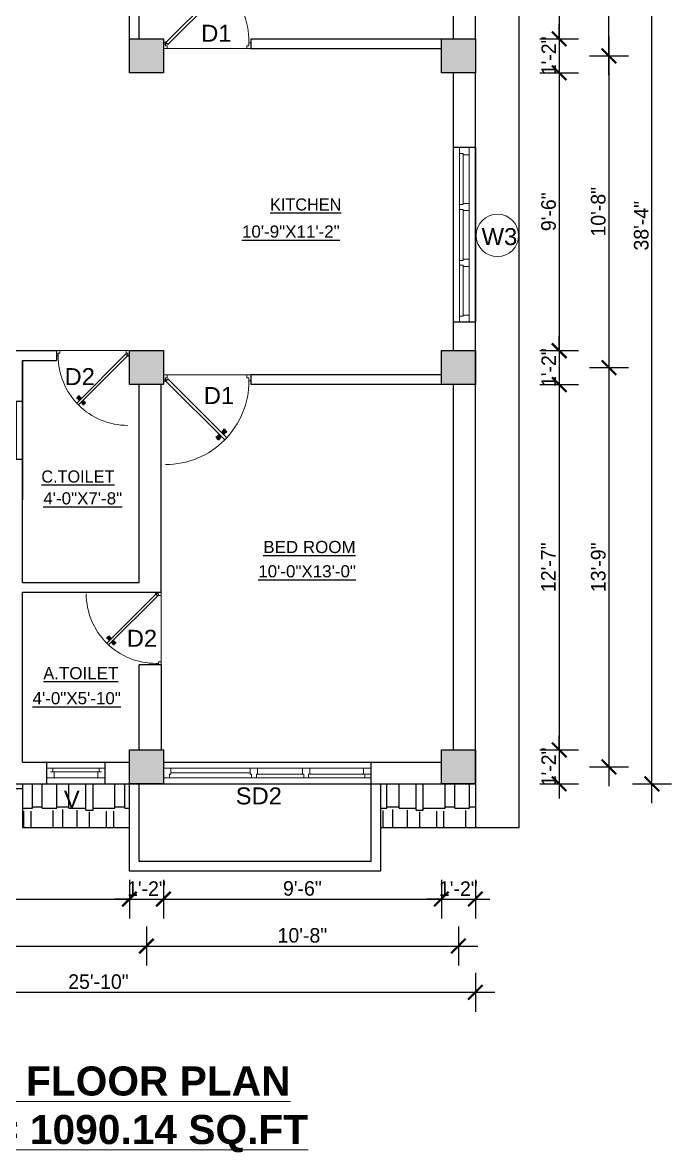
# Model space of a CAD drawing. Header units: inches. Extents: x -2812 to 9774, y -15726 to -746.
# Drawn here: x 4380.9 to 4648.1, y -8004.1 to -7538.6 of the extents above; entities that cross this region are included whole.
import ezdxf

# ---------------------------------------------------------------- set-up
doc = ezdxf.new("R2010")
doc.units = ezdxf.units.IN
doc.header["$LTSCALE"] = 17
doc.header["$MEASUREMENT"] = 0
for name, color, linetype, lineweight in [('DOOR & WIN', 1, 'Continuous', 25), ('OUTLINE', 1, 'Continuous', 25), ('PUERTAS', 7, 'Continuous', 9), ('TEXT', 231, 'Continuous', 20), ('WINDOW FRAME PLAN', 162, 'Continuous', 18)]:
    doc.layers.add(name, color=color, linetype=linetype, lineweight=lineweight)
doc.styles.add('ARCHITECTURE', font='stylu.ttf')
doc.styles.add('DIMTEXT', font='arial.ttf', dxfattribs={"height": 6})
doc.dimstyles.new('8 SCALE', dxfattribs={"dimscale": 0, "dimtxt": 6, "dimasz": 6, "dimexe": 8, "dimexo": 8, "dimgap": 1.25, "dimtad": 1, "dimdec": 0, "dimzin": 3, "dimdsep": 46, "dimlunit": 4, "dimtxsty": 'ARCHITECTURE', "dimblk": 'ARCHTICK', "dimcen": 8, "dimdle": 8, "dimclrd": 5, "dimclre": 5, "dimclrt": 7, "dimadec": 0, "dimazin": 0, "dimtfac": 0.75, "dimtdec": 0, "dimtix": 1, "dimtmove": 2, "dimatfit": 3, "dimldrblk": 'ARCHTICK', "dimfxl": 8, "dimfxlon": 1, "dimtolj": 1, "dimtzin": 0, "dimlwd": -1, "dimlwe": -1, "dimarcsym": 0})
pattern_1 = [(0, (-3830.613, -6722.313), (25.5, 12), [6, -5, 7, -3, 9, -4]), (0, (-3824.613, -6721.813), (25.5, 12), [5, -19, 4, -6]), (0, (-3812.613, -6723.063), (25.5, 12), [3, -31]), (90, (-3830.613, -6722.313), (-8.5, 12), [11.5, -36.5]), (90, (-3824.613, -6722.313), (-8.5, 12), [11.25, -36.75]), (90, (-3819.613, -6722.313), (-8.5, 12), [10.5, -37.5]), (90, (-3812.613, -6723.063), (-8.5, 12), [11.5, -36.5]), (90, (-3809.613, -6723.063), (-8.5, 12), [11.5, -36.5]), (90, (-3800.613, -6722.313), (-8.5, 12), [11, -37])]

# ---------------------------------------------------------------- blocks, each defined once
blk = doc.blocks.new('3ft')
at = {"layer": 'PUERTAS', "color": 6}
for p, q in [((1.01, 2.52), (25.23, 26.74)), ((26.05, 25.92), (1.77, 1.64)), ((26.05, 25.92), (25.23, 26.74)), ((0, 2.4), (0, 0)), ((0.72, 2.4), (0, 2.4)), ((1.6, 0), (0, 0)), ((0.72, 1.52), (0.72, 2.44)), ((0.8, 1.52), (0.72, 1.52)), ((0.8, 1.52), (0.8, 2.41)), ((0.8, 1.2), (0.8, 1.52)), ((1.6, 1.2), (0.8, 1.2)), ((1.57, 1.84), (0.94, 2.47)), ((1.63, 1.89), (0.97, 2.55)), ((1.63, 1.89), (1.57, 1.84)), ((1.77, 1.64), (1.57, 1.84)), ((1.6, 0), (1.6, 1.2)), ((34.4, 0), (34.4, 1.2)), ((34.4, 1.2), (35.2, 1.2)), ((34.4, 0), (36, 0)), ((35.2, 1.2), (35.2, 2.4)), ((35.2, 2.4), (36, 2.4)), ((36, 0), (36, 2.4))]:
    blk.add_line(p, q, dxfattribs=at)
at = {"layer": 'PUERTAS', "color": 8}
for p, q in [((22.57, 24.94), (21.65, 25.68)), ((22.63, 24.99), (21.69, 25.75)), ((22.74, 25.1), (21.84, 25.9)), ((22.13, 26.28), (21.98, 26.13)), ((22.88, 25.24), (22.01, 26.06)), ((22.13, 26.28), (22.27, 26.42)), ((22.29, 26.41), (22.27, 26.42)), ((23.16, 25.52), (22.34, 26.39)), ((23.3, 25.66), (22.5, 26.56)), ((23.41, 25.77), (22.65, 26.71)), ((22.69, 24.32), (23.02, 24.83)), ((23.46, 25.83), (22.72, 26.75)), ((22.95, 24.96), (22.84, 25.07)), ((22.98, 24.99), (22.86, 25.1)), ((23.03, 25.04), (22.91, 25.15)), ((22.91, 24.53), (23.1, 24.91)), ((23.11, 25.12), (22.99, 25.23)), ((23.13, 24.76), (23.18, 24.99)), ((23.28, 25.3), (23.17, 25.41)), ((23.36, 25.37), (23.25, 25.49)), ((23.31, 24.94), (23.28, 25.08)), ((23.41, 25.43), (23.3, 25.54)), ((23.46, 25.09), (23.32, 25.13)), ((23.44, 25.45), (23.33, 25.56)), ((23.64, 25.27), (23.41, 25.22)), ((23.87, 25.49), (23.49, 25.3)), ((24.08, 25.71), (23.57, 25.38)), ((23.63, 23.38), (24.14, 23.72)), ((23.84, 23.6), (24.22, 23.79)), ((24.07, 23.82), (24.3, 23.88)), ((24.25, 24), (24.39, 23.97)), ((24.27, 23.64), (24.38, 23.53)), ((24.3, 23.67), (24.41, 23.56)), ((24.3, 23.32), (25.06, 22.38)), ((24.35, 23.72), (24.46, 23.61)), ((24.4, 24.15), (24.43, 24.01)), ((24.41, 23.43), (25.2, 22.53)), ((24.43, 23.8), (24.54, 23.69)), ((24.58, 24.33), (24.52, 24.1)), ((24.55, 23.57), (25.37, 22.7)), ((24.6, 23.97), (24.72, 23.86)), ((24.8, 24.56), (24.61, 24.18)), ((25.02, 24.77), (24.68, 24.26)), ((24.68, 24.05), (24.79, 23.94)), ((24.73, 24.1), (24.85, 23.99)), ((24.76, 24.13), (24.87, 24.02)), ((24.83, 23.85), (25.7, 23.03)), ((24.97, 23.99), (25.87, 23.2)), ((25.08, 24.1), (26.02, 23.34)), ((25.14, 24.15), (26.06, 23.41)), ((24.25, 23.26), (24.99, 22.34)), ((25.58, 22.82), (25.43, 22.67)), ((25.58, 22.82), (25.73, 22.97)), ((25.72, 22.98), (25.73, 22.97)), ((0, 0), (36, 0))]:
    blk.add_line(p, q, dxfattribs=at)
at = {"layer": 'PUERTAS', "color": 1}
for p, q in [((21.67, 25.73), (22.17, 26.23)), ((22.49, 24.95), (21.67, 25.61)), ((21.7, 25.82), (22.14, 26.26)), ((21.73, 25.79), (21.7, 25.82)), ((22.58, 26.7), (22.14, 26.26)), ((22.67, 26.73), (22.17, 26.23)), ((22.61, 26.67), (22.58, 26.7)), ((22.6, 24.96), (23.02, 25.38)), ((22.61, 24.25), (22.92, 24.72)), ((22.62, 24.13), (22.61, 24.14)), ((22.7, 25.07), (22.71, 25.06)), ((23.45, 25.91), (22.79, 26.73)), ((22.82, 25.06), (23.08, 25.32)), ((22.94, 24.95), (22.83, 25.07)), ((22.92, 24.72), (22.92, 24.72)), ((22.93, 24.94), (23.19, 25.21)), ((22.93, 24.84), (22.93, 24.83)), ((23.44, 25.81), (23.02, 25.38)), ((23.34, 25.58), (23.08, 25.32)), ((23.46, 25.47), (23.19, 25.21)), ((23.33, 25.7), (23.34, 25.69)), ((23.45, 25.46), (23.33, 25.57)), ((23.44, 23.31), (23.45, 23.3)), ((23.56, 23.3), (24.03, 23.61)), ((23.57, 25.47), (23.57, 25.47)), ((24.15, 25.79), (23.68, 25.48)), ((23.68, 25.48), (23.68, 25.48)), ((24.03, 23.61), (24.03, 23.62)), ((24.14, 23.62), (24.14, 23.62)), ((24.25, 23.62), (24.51, 23.89)), ((24.27, 25.78), (24.26, 25.79)), ((24.26, 23.29), (24.69, 23.71)), ((24.26, 23.63), (24.37, 23.52)), ((24.37, 23.52), (24.63, 23.77)), ((24.37, 23.4), (24.37, 23.4)), ((24.78, 24.15), (24.51, 23.89)), ((24.89, 24.03), (24.63, 23.77)), ((25.11, 24.14), (24.69, 23.71)), ((24.77, 24.14), (24.88, 24.03)), ((24.79, 24.38), (24.78, 24.37)), ((24.78, 24.26), (24.78, 24.26)), ((25.1, 24.84), (24.79, 24.38)), ((25, 24.03), (25, 24.03)), ((25.09, 24.96), (25.1, 24.95)), ((25.22, 24.14), (26.03, 23.48)), ((26.04, 23.37), (25.54, 22.86)), ((25.98, 23.3), (26.01, 23.27)), ((24.26, 23.18), (24.92, 22.37)), ((25.04, 22.36), (25.54, 22.86)), ((25.1, 22.42), (25.13, 22.39)), ((25.13, 22.39), (25.57, 22.83)), ((26.01, 23.27), (25.57, 22.83))]:
    blk.add_line(p, q, dxfattribs=at)
at = {"layer": 'PUERTAS', "color": 2}
for p, q in [((21.99, 26.11), (21.98, 26.13)), ((25.42, 22.68), (25.43, 22.67))]:
    blk.add_line(p, q, dxfattribs=at)
at = {"layer": 'PUERTAS', "color": 6}
for radius in [0.155, 0.0752]:
    blk.add_circle((0.82, 2.56), radius, dxfattribs=at)
blk.add_arc((0.82, 2.56), 34.38, 359.7285, 90.0333, dxfattribs=at)
at = {"layer": 'PUERTAS', "color": 1}
for centre, start, end in [((22.54, 25.01), 231.0764, 315), ((22.67, 24.2), 135, 225), ((22.73, 26.68), 38.9236, 135), ((22.77, 25.12), 225, 315), ((22.99, 24.89), 135, 219.7428), ((22.87, 24.78), 315, 39.7428), ((23.28, 25.63), 315, 45), ((23.39, 25.86), 315, 38.9236), ((23.51, 23.36), 225, 315), ((23.51, 25.41), 50.2572, 135), ((23.62, 25.53), 230.2572, 315), ((24.09, 23.56), 50.2572, 135), ((24.2, 23.68), 230.2572, 315), ((24.2, 25.73), 45, 135), ((24.32, 23.23), 135, 218.9236), ((24.42, 23.46), 135, 225), ((24.84, 24.31), 135, 219.7428), ((24.72, 24.21), 315, 39.7428), ((24.94, 23.98), 45, 135), ((25.04, 24.89), 315, 45), ((25.17, 24.08), 51.0764, 135), ((25.98, 23.42), 315, 51.0764), ((24.98, 22.42), 218.9236, 315)]:
    blk.add_arc(centre, 0.08, start, end, dxfattribs=at)
blk = doc.blocks.new('*U3005')
at = {"color": 3, "xscale": -1}
blk.add_blockref('3ft', (42, 0), dxfattribs=at)
blk = doc.blocks.new('*U3006')
at = {"color": 3, "xscale": -1}
blk.add_blockref('3ft', (42, 0), dxfattribs=at)
blk = doc.blocks.new('ffddd')
at = {"layer": 'DOOR & WIN'}
for p, q in [((-13345.31, -2388.07), (-13345.31, -2316.07)), ((-13336.31, -2316.07), (-13345.31, -2316.07)), ((-13336.31, -2316.07), (-13336.31, -2388.07)), ((-13336.31, -2388.07), (-13345.31, -2388.07)), ((-13336.31, -2388.07), (-13345.31, -2388.07))]:
    blk.add_line(p, q, dxfattribs=at)
at = {"layer": 'WINDOW FRAME PLAN'}
for p, q in [((-13342.81, -2316.07), (-13342.81, -2318.57)), ((-13338.81, -2316.07), (-13338.81, -2319.07)), ((-13342.81, -2385.57), (-13342.81, -2318.57)), ((-13342.81, -2318.57), (-13341.31, -2318.57)), ((-13341.31, -2318.57), (-13341.31, -2319.07)), ((-13341.31, -2319.07), (-13341.31, -2339.57)), ((-13341.31, -2319.07), (-13338.81, -2319.07)), ((-13338.81, -2319.07), (-13338.81, -2385.07)), ((-13342.81, -2339.57), (-13341.31, -2339.57)), ((-13342.81, -2341.57), (-13341.31, -2341.57)), ((-13341.31, -2339.07), (-13338.81, -2339.07)), ((-13341.31, -2341.57), (-13341.31, -2342.07)), ((-13341.31, -2341.57), (-13341.31, -2362.57)), ((-13341.31, -2342.07), (-13338.81, -2342.07)), ((-13342.81, -2362.57), (-13341.31, -2362.57)), ((-13342.81, -2364.57), (-13341.31, -2364.57)), ((-13341.31, -2362.07), (-13338.81, -2362.07)), ((-13341.31, -2362.57), (-13341.31, -2362.07)), ((-13341.31, -2364.57), (-13341.31, -2385.57)), ((-13341.31, -2365.07), (-13338.81, -2365.07)), ((-13342.81, -2388.07), (-13342.81, -2385.57)), ((-13342.81, -2385.57), (-13341.31, -2385.57)), ((-13341.31, -2385.07), (-13338.81, -2385.07)), ((-13341.31, -2385.57), (-13341.31, -2385.07)), ((-13338.81, -2388.07), (-13338.81, -2385.07))]:
    blk.add_line(p, q, dxfattribs=at)
blk = doc.blocks.new('2ft6in')
at = {"layer": 'PUERTAS', "color": 2}
for p, q in [((0.84, 2.1), (21.02, 22.28)), ((21.71, 21.6), (1.47, 1.37)), ((18.33, 21.76), (18.31, 21.77)), ((21.71, 21.6), (21.02, 22.28)), ((21.18, 18.9), (21.2, 18.89)), ((0, 2), (0, 0)), ((0.6, 2), (0, 2)), ((1.33, 0), (0, 0)), ((0.6, 1.26), (0.6, 2.04)), ((0.67, 1.26), (0.6, 1.26)), ((0.67, 1.26), (0.67, 2.01)), ((0.67, 1), (0.67, 1.26)), ((1.33, 1), (0.67, 1)), ((1.31, 1.53), (0.79, 2.06)), ((1.36, 1.58), (0.81, 2.12)), ((1.36, 1.58), (1.31, 1.53)), ((1.47, 1.37), (1.31, 1.53)), ((1.33, 0), (1.33, 1)), ((28.67, 0), (28.67, 1)), ((28.67, 1), (29.33, 1)), ((28.67, 0), (30, 0)), ((29.33, 1), (29.33, 2)), ((29.33, 2), (30, 2)), ((30, 0), (30, 2))]:
    blk.add_line(p, q, dxfattribs=at)
at = {"layer": 'PUERTAS', "color": 8}
for p, q in [((18.81, 20.78), (18.04, 21.4)), ((18.86, 20.83), (18.08, 21.46)), ((18.95, 20.92), (18.2, 21.58)), ((18.44, 21.9), (18.31, 21.77)), ((19.07, 21.03), (18.34, 21.72)), ((18.44, 21.9), (18.56, 22.02)), ((18.58, 22.01), (18.56, 22.02)), ((19.3, 21.26), (18.61, 22)), ((19.42, 21.38), (18.75, 22.14)), ((19.51, 21.48), (18.88, 22.26)), ((18.91, 20.27), (19.19, 20.69)), ((19.55, 21.53), (18.93, 22.3)), ((19.13, 20.8), (19.03, 20.9)), ((19.15, 20.82), (19.05, 20.92)), ((19.09, 20.44), (19.25, 20.76)), ((19.19, 20.87), (19.1, 20.96)), ((19.25, 20.93), (19.16, 21.02)), ((19.28, 20.63), (19.32, 20.83)), ((19.4, 21.08), (19.31, 21.17)), ((19.47, 21.15), (19.38, 21.24)), ((19.43, 20.78), (19.4, 20.9)), ((19.51, 21.19), (19.42, 21.28)), ((19.55, 20.91), (19.43, 20.94)), ((19.53, 21.21), (19.44, 21.3)), ((19.7, 21.06), (19.51, 21.01)), ((19.89, 21.24), (19.58, 21.08)), ((20.07, 21.42), (19.64, 21.15)), ((19.69, 19.49), (20.12, 19.76)), ((19.87, 19.67), (20.18, 19.83)), ((20.06, 19.85), (20.25, 19.9)), ((20.21, 20), (20.33, 19.97)), ((20.21, 19.38), (20.83, 18.61)), ((20.23, 19.7), (20.32, 19.61)), ((20.25, 19.72), (20.34, 19.63)), ((20.25, 19.43), (20.88, 18.65)), ((20.29, 19.76), (20.38, 19.67)), ((20.33, 20.13), (20.36, 20.01)), ((20.34, 19.53), (21, 18.77)), ((20.36, 19.83), (20.45, 19.74)), ((20.48, 20.28), (20.44, 20.08)), ((20.46, 19.64), (21.14, 18.91)), ((20.5, 19.98), (20.6, 19.89)), ((20.67, 20.47), (20.51, 20.15)), ((20.85, 20.64), (20.57, 20.22)), ((20.57, 20.04), (20.66, 19.95)), ((20.61, 20.09), (20.7, 19.99)), ((20.63, 20.11), (20.72, 20.01)), ((20.69, 19.87), (21.42, 19.19)), ((20.81, 19.99), (21.56, 19.33)), ((20.9, 20.08), (21.68, 19.45)), ((20.95, 20.13), (21.72, 19.51)), ((21.32, 19.01), (21.2, 18.89)), ((21.32, 19.01), (21.44, 19.14)), ((21.43, 19.15), (21.44, 19.14)), ((0, 0), (30, 0))]:
    blk.add_line(p, q, dxfattribs=at)
at = {"layer": 'PUERTAS', "color": 1}
for p, q in [((18.06, 21.44), (18.48, 21.86)), ((18.74, 20.79), (18.06, 21.34)), ((18.08, 21.51), (18.45, 21.88)), ((18.11, 21.49), (18.08, 21.51)), ((18.82, 22.25), (18.45, 21.88)), ((18.9, 22.28), (18.48, 21.86)), ((18.84, 22.23), (18.82, 22.25)), ((18.83, 20.8), (19.18, 21.15)), ((18.84, 20.21), (19.1, 20.6)), ((18.85, 20.11), (18.84, 20.12)), ((18.92, 20.89), (18.93, 20.88)), ((19.54, 21.59), (18.99, 22.27)), ((19.02, 20.88), (19.24, 21.1)), ((19.12, 20.8), (19.03, 20.89)), ((19.1, 20.7), (19.11, 20.69)), ((19.1, 20.6), (19.1, 20.6)), ((19.11, 20.79), (19.33, 21.01)), ((19.54, 21.5), (19.18, 21.15)), ((19.45, 21.31), (19.24, 21.1)), ((19.55, 21.22), (19.33, 21.01)), ((19.45, 21.41), (19.45, 21.41)), ((19.54, 21.22), (19.45, 21.31)), ((19.53, 19.43), (19.54, 19.42)), ((19.64, 21.23), (19.64, 21.23)), ((19.64, 19.42), (20.02, 19.67)), ((19.74, 21.24), (19.73, 21.23)), ((20.12, 21.49), (19.74, 21.24)), ((20.02, 19.67), (20.03, 19.68)), ((20.12, 19.68), (20.12, 19.68)), ((20.21, 19.69), (20.43, 19.9)), ((20.22, 21.48), (20.22, 21.49)), ((20.22, 19.41), (20.57, 19.76)), ((20.22, 19.69), (20.31, 19.6)), ((20.22, 19.32), (20.76, 18.64)), ((20.31, 19.6), (20.52, 19.81)), ((20.31, 19.5), (20.31, 19.5)), ((20.65, 20.12), (20.43, 19.9)), ((20.74, 20.03), (20.52, 19.81)), ((20.93, 20.11), (20.57, 19.76)), ((20.64, 20.11), (20.73, 20.02)), ((20.66, 20.31), (20.65, 20.31)), ((20.65, 20.21), (20.65, 20.22)), ((20.91, 20.7), (20.66, 20.31)), ((20.84, 20.02), (20.83, 20.03)), ((20.86, 18.63), (21.28, 19.05)), ((20.91, 20.8), (20.91, 20.79)), ((20.91, 18.68), (20.94, 18.66)), ((20.94, 18.66), (21.31, 19.03)), ((21.02, 20.12), (21.7, 19.57)), ((21.7, 19.47), (21.28, 19.05)), ((21.67, 19.4), (21.31, 19.03)), ((21.65, 19.42), (21.67, 19.4))]:
    blk.add_line(p, q, dxfattribs=at)
at = {"layer": 'PUERTAS', "color": 2}
for radius in [0.129, 0.0627]:
    blk.add_circle((0.68, 2.14), radius, dxfattribs=at)
at = {"layer": 'PUERTAS', "color": 8}
blk.add_arc((0.68, 2.14), 28.65, 359.7285, 90.0333, dxfattribs=at)
at = {"layer": 'PUERTAS', "color": 1}
for centre, start, end in [((18.78, 20.84), 231.0764, 315), ((18.89, 20.16), 135, 225), ((18.94, 22.23), 38.9236, 135), ((18.97, 20.93), 225, 315), ((19.16, 20.74), 135, 219.7428), ((19.06, 20.65), 315, 39.7428), ((19.4, 21.36), 315, 45), ((19.49, 21.55), 315, 38.9236), ((19.59, 19.47), 225, 315), ((19.6, 21.18), 50.2572, 135), ((19.68, 21.28), 230.2572, 315), ((20.07, 19.63), 50.2572, 135), ((20.17, 21.44), 45, 135), ((20.16, 19.73), 230.2572, 315), ((20.27, 19.36), 135, 218.9236), ((20.35, 19.55), 135, 225), ((20.7, 20.26), 135, 219.7428), ((20.6, 20.17), 315, 39.7428), ((20.78, 19.98), 45, 135), ((20.82, 18.68), 218.9236, 315), ((20.87, 20.75), 315, 45), ((20.98, 20.07), 51.0764, 135), ((21.65, 19.52), 315, 51.0764)]:
    blk.add_arc(centre, 0.0667, start, end, dxfattribs=at)
blk = doc.blocks.new('*U2796')
at = {"color": 3, "xscale": -1}
blk.add_blockref('2ft6in', (42, 0), dxfattribs=at)
blk = doc.blocks.new('FDFDFDF')
at = {"layer": 'DOOR & WIN'}
for p, q in [((-13510.5, -2586), (-13510.5, -2577)), ((-13510.5, -2586), (-13510.5, -2577)), ((-13486.5, -2586), (-13486.5, -2577))]:
    blk.add_line(p, q, dxfattribs=at)
at = {"layer": 'WINDOW FRAME PLAN'}
for p, q in [((-13510.5, -2579.5), (-13486.5, -2579.5)), ((-13510.5, -2579.5), (-13508, -2579.5)), ((-13486.5, -2583.5), (-13510.5, -2583.5)), ((-13510.5, -2583.5), (-13507.5, -2583.5)), ((-13488, -2581), (-13509, -2581)), ((-13508, -2579.5), (-13508, -2581)), ((-13508, -2581), (-13507.5, -2581)), ((-13507.5, -2581), (-13507.5, -2583.5)), ((-13489.5, -2581), (-13489.5, -2583.5)), ((-13489, -2581), (-13489.5, -2581)), ((-13486.5, -2583.5), (-13489.5, -2583.5)), ((-13486.5, -2579.5), (-13489, -2579.5)), ((-13489, -2579.5), (-13489, -2581))]:
    blk.add_line(p, q, dxfattribs=at)
blk = doc.blocks.new('_ArchTick')
at = {"color": 0, "linetype": 'ByBlock', "const_width": 0.15}
blk.add_lwpolyline([(-0.5, -0.5), (0.5, 0.5)], dxfattribs=at)
blk = doc.blocks.new('*D3068')
at = {"layer": 'Defpoints', "color": 0, "transparency": 16777216}
for p in [(4567.32, -7406.28), (4567.32, -7545.28), (4601.86, -7545.28)]:
    blk.add_point(p, dxfattribs=at)
at = {"layer": 'OUTLINE', "color": 5, "transparency": 16777216}
for p, q in [((4601.86, -7398.28), (4601.86, -7553.28)), ((4593.86, -7406.28), (4609.86, -7406.28)), ((4593.86, -7545.28), (4609.86, -7545.28))]:
    blk.add_line(p, q, dxfattribs=at)
at = {"layer": 'OUTLINE', "color": 5, "transparency": 16777216, "xscale": 6, "yscale": 6, "zscale": 6}
for p, rotation in [((4601.86, -7406.28), 90), ((4601.86, -7545.28), 270)]:
    blk.add_blockref('_ArchTick', p, dxfattribs=dict(at, rotation=rotation))
at = {"layer": 'OUTLINE', "color": 7, "transparency": 16777216, "insert": (4597.4, -7475.78), "char_height": 6, "attachment_point": 5, "rotation": 90, "style": 'ARCHITECTURE'}
blk.add_mtext('\\A1;11\'-7"', dxfattribs=at)
blk = doc.blocks.new('*D3069')
at = {"layer": 'Defpoints', "color": 0, "transparency": 16777216}
for p in [(4567.32, -7545.28), (4567.32, -7559.28), (4601.86, -7559.28)]:
    blk.add_point(p, dxfattribs=at)
at = {"layer": 'OUTLINE', "color": 5, "transparency": 16777216}
for p, q in [((4601.86, -7545.28), (4601.86, -7539.28)), ((4593.86, -7545.28), (4609.86, -7545.28)), ((4601.86, -7545.28), (4601.86, -7559.28)), ((4593.86, -7559.28), (4609.86, -7559.28)), ((4601.86, -7559.28), (4601.86, -7565.28))]:
    blk.add_line(p, q, dxfattribs=at)
at = {"layer": 'OUTLINE', "color": 5, "transparency": 16777216, "xscale": 6, "yscale": 6, "zscale": 6}
for p, rotation in [((4601.86, -7545.28), 270), ((4601.86, -7559.28), 90)]:
    blk.add_blockref('_ArchTick', p, dxfattribs=dict(at, rotation=rotation))
at = {"layer": 'OUTLINE', "color": 7, "transparency": 16777216, "insert": (4597.55, -7552.28), "char_height": 6, "attachment_point": 5, "rotation": 90, "style": 'ARCHITECTURE'}
blk.add_mtext('\\A1;1\'-2"', dxfattribs=at)
blk = doc.blocks.new('*D3070')
at = {"layer": 'Defpoints', "color": 0, "transparency": 16777216}
for p in [(4567.32, -7559.28), (4567.32, -7673.76), (4601.86, -7673.76)]:
    blk.add_point(p, dxfattribs=at)
at = {"layer": 'OUTLINE', "color": 5, "transparency": 16777216}
for p, q in [((4601.86, -7551.28), (4601.86, -7681.76)), ((4593.86, -7559.28), (4609.86, -7559.28)), ((4593.86, -7673.76), (4609.86, -7673.76))]:
    blk.add_line(p, q, dxfattribs=at)
at = {"layer": 'OUTLINE', "color": 5, "transparency": 16777216, "xscale": 6, "yscale": 6, "zscale": 6}
for p, rotation in [((4601.86, -7559.28), 90), ((4601.86, -7673.76), 270)]:
    blk.add_blockref('_ArchTick', p, dxfattribs=dict(at, rotation=rotation))
at = {"layer": 'OUTLINE', "color": 7, "transparency": 16777216, "insert": (4597.5, -7616.52), "char_height": 6, "attachment_point": 5, "rotation": 90, "style": 'ARCHITECTURE'}
blk.add_mtext('\\A1;9\'-6"', dxfattribs=at)
blk = doc.blocks.new('*D3071')
at = {"layer": 'Defpoints', "color": 0, "transparency": 16777216}
for p in [(4567.32, -7673.76), (4567.32, -7687.76), (4601.86, -7687.76)]:
    blk.add_point(p, dxfattribs=at)
at = {"layer": 'OUTLINE', "color": 5, "transparency": 16777216}
for p, q in [((4601.86, -7673.76), (4601.86, -7667.76)), ((4593.86, -7673.76), (4609.86, -7673.76)), ((4601.86, -7673.76), (4601.86, -7687.76)), ((4593.86, -7687.76), (4609.86, -7687.76)), ((4601.86, -7687.76), (4601.86, -7693.76))]:
    blk.add_line(p, q, dxfattribs=at)
at = {"layer": 'OUTLINE', "color": 5, "transparency": 16777216, "xscale": 6, "yscale": 6, "zscale": 6}
for p, rotation in [((4601.86, -7673.76), 270), ((4601.86, -7687.76), 90)]:
    blk.add_blockref('_ArchTick', p, dxfattribs=dict(at, rotation=rotation))
at = {"layer": 'OUTLINE', "color": 7, "transparency": 16777216, "insert": (4597.55, -7680.76), "char_height": 6, "attachment_point": 5, "rotation": 90, "style": 'ARCHITECTURE'}
blk.add_mtext('\\A1;1\'-2"', dxfattribs=at)
blk = doc.blocks.new('*D3072')
at = {"layer": 'Defpoints', "color": 0, "transparency": 16777216}
for p in [(4567.32, -7687.76), (4567.32, -7838.28), (4601.86, -7838.28)]:
    blk.add_point(p, dxfattribs=at)
at = {"layer": 'OUTLINE', "color": 5, "transparency": 16777216}
for p, q in [((4601.86, -7679.76), (4601.86, -7846.28)), ((4593.86, -7687.76), (4609.86, -7687.76)), ((4593.86, -7838.28), (4609.86, -7838.28))]:
    blk.add_line(p, q, dxfattribs=at)
at = {"layer": 'OUTLINE', "color": 5, "transparency": 16777216, "xscale": 6, "yscale": 6, "zscale": 6}
for p, rotation in [((4601.86, -7687.76), 90), ((4601.86, -7838.28), 270)]:
    blk.add_blockref('_ArchTick', p, dxfattribs=dict(at, rotation=rotation))
at = {"layer": 'OUTLINE', "color": 7, "transparency": 16777216, "insert": (4597.4, -7763.02), "char_height": 6, "attachment_point": 5, "rotation": 90, "style": 'ARCHITECTURE'}
blk.add_mtext('\\A1;12\'-7"', dxfattribs=at)
blk = doc.blocks.new('*D3073')
at = {"layer": 'Defpoints', "color": 0, "transparency": 16777216}
for p in [(4567.32, -7838.28), (4567.32, -7852.28), (4601.86, -7852.28)]:
    blk.add_point(p, dxfattribs=at)
at = {"layer": 'OUTLINE', "color": 5, "transparency": 16777216}
for p, q in [((4601.86, -7838.28), (4601.86, -7832.28)), ((4593.86, -7838.28), (4609.86, -7838.28)), ((4601.86, -7838.28), (4601.86, -7852.28)), ((4593.86, -7852.28), (4609.86, -7852.28)), ((4601.86, -7852.28), (4601.86, -7858.28))]:
    blk.add_line(p, q, dxfattribs=at)
at = {"layer": 'OUTLINE', "color": 5, "transparency": 16777216, "xscale": 6, "yscale": 6, "zscale": 6}
for p, rotation in [((4601.86, -7838.28), 270), ((4601.86, -7852.28), 90)]:
    blk.add_blockref('_ArchTick', p, dxfattribs=dict(at, rotation=rotation))
at = {"layer": 'OUTLINE', "color": 7, "transparency": 16777216, "insert": (4597.55, -7845.28), "char_height": 6, "attachment_point": 5, "rotation": 90, "style": 'ARCHITECTURE'}
blk.add_mtext('\\A1;1\'-2"', dxfattribs=at)
blk = doc.blocks.new('*D3074')
at = {"layer": 'Defpoints', "color": 0, "transparency": 16777216}
for p in [(4560.32, -7399.28), (4560.32, -7552.28), (4622.34, -7552.28)]:
    blk.add_point(p, dxfattribs=at)
at = {"layer": 'OUTLINE', "color": 5, "transparency": 16777216}
for p, q in [((4622.34, -7391.28), (4622.34, -7463.64)), ((4614.34, -7399.28), (4630.34, -7399.28)), ((4622.34, -7560.28), (4622.34, -7487.92)), ((4614.34, -7552.28), (4630.34, -7552.28))]:
    blk.add_line(p, q, dxfattribs=at)
at = {"layer": 'OUTLINE', "color": 5, "transparency": 16777216, "xscale": 6, "yscale": 6, "zscale": 6}
for p, rotation in [((4622.34, -7399.28), 90), ((4622.34, -7552.28), 270)]:
    blk.add_blockref('_ArchTick', p, dxfattribs=dict(at, rotation=rotation))
at = {"layer": 'OUTLINE', "color": 7, "transparency": 16777216, "insert": (4622.34, -7475.78), "char_height": 6, "attachment_point": 5, "rotation": 90, "style": 'ARCHITECTURE'}
blk.add_mtext('\\A1;12\'-9"', dxfattribs=at)
blk = doc.blocks.new('*D3075')
at = {"layer": 'Defpoints', "color": 0, "transparency": 16777216}
for p in [(4560.32, -7552.28), (4560.32, -7680.76), (4622.34, -7680.76)]:
    blk.add_point(p, dxfattribs=at)
at = {"layer": 'OUTLINE', "color": 5, "transparency": 16777216}
for p, q in [((4622.34, -7544.28), (4622.34, -7688.76)), ((4614.34, -7552.28), (4630.34, -7552.28)), ((4614.34, -7680.76), (4630.34, -7680.76))]:
    blk.add_line(p, q, dxfattribs=at)
at = {"layer": 'OUTLINE', "color": 5, "transparency": 16777216, "xscale": 6, "yscale": 6, "zscale": 6}
for p, rotation in [((4622.34, -7552.28), 90), ((4622.34, -7680.76), 270)]:
    blk.add_blockref('_ArchTick', p, dxfattribs=dict(at, rotation=rotation))
at = {"layer": 'OUTLINE', "color": 7, "transparency": 16777216, "insert": (4617.97, -7616.52), "char_height": 6, "attachment_point": 5, "rotation": 90, "style": 'ARCHITECTURE'}
blk.add_mtext('\\A1;10\'-8"', dxfattribs=at)
blk = doc.blocks.new('*D3076')
at = {"layer": 'Defpoints', "color": 0, "transparency": 16777216}
for p in [(4560.32, -7680.76), (4560.32, -7845.28), (4622.34, -7845.28)]:
    blk.add_point(p, dxfattribs=at)
at = {"layer": 'OUTLINE', "color": 5, "transparency": 16777216}
for p, q in [((4622.34, -7672.76), (4622.34, -7853.28)), ((4614.34, -7680.76), (4630.34, -7680.76)), ((4614.34, -7845.28), (4630.34, -7845.28))]:
    blk.add_line(p, q, dxfattribs=at)
at = {"layer": 'OUTLINE', "color": 5, "transparency": 16777216, "xscale": 6, "yscale": 6, "zscale": 6}
for p, rotation in [((4622.34, -7680.76), 90), ((4622.34, -7845.28), 270)]:
    blk.add_blockref('_ArchTick', p, dxfattribs=dict(at, rotation=rotation))
at = {"layer": 'OUTLINE', "color": 7, "transparency": 16777216, "insert": (4617.99, -7763.02), "char_height": 6, "attachment_point": 5, "rotation": 90, "style": 'ARCHITECTURE'}
blk.add_mtext('\\A1;13\'-9"', dxfattribs=at)
blk = doc.blocks.new('*D3077')
at = {"layer": 'Defpoints', "color": 0, "transparency": 16777216}
for p in [(4567.32, -7392.28), (4640.07, -7392.28), (4567.32, -7852.28)]:
    blk.add_point(p, dxfattribs=at)
at = {"layer": 'OUTLINE', "color": 5, "transparency": 16777216}
for p, q in [((4640.07, -7860.28), (4640.07, -7384.28)), ((4632.07, -7392.28), (4648.07, -7392.28)), ((4632.07, -7852.28), (4648.07, -7852.28))]:
    blk.add_line(p, q, dxfattribs=at)
at = {"layer": 'OUTLINE', "color": 5, "transparency": 16777216, "xscale": 6, "yscale": 6, "zscale": 6}
for p, rotation in [((4640.07, -7392.28), 90), ((4640.07, -7852.28), 270)]:
    blk.add_blockref('_ArchTick', p, dxfattribs=dict(at, rotation=rotation))
at = {"layer": 'OUTLINE', "color": 7, "transparency": 16777216, "insert": (4635.68, -7622.28), "char_height": 6, "attachment_point": 5, "rotation": 90, "style": 'ARCHITECTURE'}
blk.add_mtext('\\A1;38\'-4"', dxfattribs=at)
blk = doc.blocks.new('*D3090')
at = {"layer": 'Defpoints', "color": 0, "transparency": 16777216}
for p in [(4270.86, -7852.28), (4424.86, -7852.28), (4424.86, -7899.75)]:
    blk.add_point(p, dxfattribs=at)
at = {"layer": 'OUTLINE', "color": 5, "transparency": 16777216}
for p, q in [((4270.86, -7891.75), (4270.86, -7907.75)), ((4424.86, -7891.75), (4424.86, -7907.75)), ((4262.86, -7899.75), (4432.86, -7899.75))]:
    blk.add_line(p, q, dxfattribs=at)
at = {"layer": 'OUTLINE', "color": 5, "transparency": 16777216, "xscale": 6, "yscale": 6, "zscale": 6, "rotation": 180}
blk.add_blockref('_ArchTick', (4270.86, -7899.75), dxfattribs=at)
at = {"layer": 'OUTLINE', "color": 5, "transparency": 16777216, "xscale": 6, "yscale": 6, "zscale": 6}
blk.add_blockref('_ArchTick', (4424.86, -7899.75), dxfattribs=at)
at = {"layer": 'OUTLINE', "color": 7, "transparency": 16777216, "insert": (4347.86, -7895.39), "char_height": 6, "attachment_point": 5, "style": 'ARCHITECTURE'}
blk.add_mtext('\\A1;12\'-10"', dxfattribs=at)
blk = doc.blocks.new('*D3091')
at = {"layer": 'Defpoints', "color": 0, "transparency": 16777216}
for p in [(4424.86, -7852.28), (4438.86, -7852.28), (4438.86, -7899.75)]:
    blk.add_point(p, dxfattribs=at)
at = {"layer": 'OUTLINE', "color": 5, "transparency": 16777216}
for p, q in [((4424.86, -7891.75), (4424.86, -7907.75)), ((4438.86, -7891.75), (4438.86, -7907.75)), ((4424.86, -7899.75), (4418.86, -7899.75)), ((4424.86, -7899.75), (4438.86, -7899.75)), ((4438.86, -7899.75), (4444.86, -7899.75))]:
    blk.add_line(p, q, dxfattribs=at)
at = {"layer": 'OUTLINE', "color": 5, "transparency": 16777216, "xscale": 6, "yscale": 6, "zscale": 6}
blk.add_blockref('_ArchTick', (4424.86, -7899.75), dxfattribs=at)
at = {"layer": 'OUTLINE', "color": 5, "transparency": 16777216, "xscale": 6, "yscale": 6, "zscale": 6, "rotation": 180}
blk.add_blockref('_ArchTick', (4438.86, -7899.75), dxfattribs=at)
at = {"layer": 'OUTLINE', "color": 7, "transparency": 16777216, "insert": (4431.86, -7895.44), "char_height": 6, "attachment_point": 5, "style": 'ARCHITECTURE'}
blk.add_mtext('\\A1;1\'-2"', dxfattribs=at)
blk = doc.blocks.new('*D3092')
at = {"layer": 'Defpoints', "color": 0, "transparency": 16777216}
for p in [(4438.86, -7852.28), (4553.32, -7852.28), (4553.32, -7899.75)]:
    blk.add_point(p, dxfattribs=at)
at = {"layer": 'OUTLINE', "color": 5, "transparency": 16777216}
for p, q in [((4438.86, -7891.75), (4438.86, -7907.75)), ((4553.32, -7891.75), (4553.32, -7907.75)), ((4430.86, -7899.75), (4561.32, -7899.75))]:
    blk.add_line(p, q, dxfattribs=at)
at = {"layer": 'OUTLINE', "color": 5, "transparency": 16777216, "xscale": 6, "yscale": 6, "zscale": 6, "rotation": 180}
blk.add_blockref('_ArchTick', (4438.86, -7899.75), dxfattribs=at)
at = {"layer": 'OUTLINE', "color": 5, "transparency": 16777216, "xscale": 6, "yscale": 6, "zscale": 6}
blk.add_blockref('_ArchTick', (4553.32, -7899.75), dxfattribs=at)
at = {"layer": 'OUTLINE', "color": 7, "transparency": 16777216, "insert": (4496.09, -7895.39), "char_height": 6, "attachment_point": 5, "style": 'ARCHITECTURE'}
blk.add_mtext('\\A1;9\'-6"', dxfattribs=at)
blk = doc.blocks.new('*D3093')
at = {"layer": 'Defpoints', "color": 0, "transparency": 16777216}
for p in [(4553.32, -7852.28), (4567.32, -7852.28), (4567.32, -7899.75)]:
    blk.add_point(p, dxfattribs=at)
at = {"layer": 'OUTLINE', "color": 5, "transparency": 16777216}
for p, q in [((4553.32, -7891.75), (4553.32, -7907.75)), ((4567.32, -7891.75), (4567.32, -7907.75)), ((4553.32, -7899.75), (4547.32, -7899.75)), ((4553.32, -7899.75), (4567.32, -7899.75)), ((4567.32, -7899.75), (4573.32, -7899.75))]:
    blk.add_line(p, q, dxfattribs=at)
at = {"layer": 'OUTLINE', "color": 5, "transparency": 16777216, "xscale": 6, "yscale": 6, "zscale": 6}
blk.add_blockref('_ArchTick', (4553.32, -7899.75), dxfattribs=at)
at = {"layer": 'OUTLINE', "color": 5, "transparency": 16777216, "xscale": 6, "yscale": 6, "zscale": 6, "rotation": 180}
blk.add_blockref('_ArchTick', (4567.32, -7899.75), dxfattribs=at)
at = {"layer": 'OUTLINE', "color": 7, "transparency": 16777216, "insert": (4560.32, -7895.44), "char_height": 6, "attachment_point": 5, "style": 'ARCHITECTURE'}
blk.add_mtext('\\A1;1\'-2"', dxfattribs=at)
blk = doc.blocks.new('*D3094')
at = {"layer": 'Defpoints', "color": 0, "transparency": 16777216}
for p in [(4263.86, -7845.28), (4431.86, -7845.28), (4431.86, -7919.1)]:
    blk.add_point(p, dxfattribs=at)
at = {"layer": 'OUTLINE', "color": 5, "transparency": 16777216}
for p, q in [((4263.86, -7911.1), (4263.86, -7927.1)), ((4431.86, -7911.1), (4431.86, -7927.1)), ((4255.86, -7919.1), (4439.86, -7919.1))]:
    blk.add_line(p, q, dxfattribs=at)
at = {"layer": 'OUTLINE', "color": 5, "transparency": 16777216, "xscale": 6, "yscale": 6, "zscale": 6, "rotation": 180}
blk.add_blockref('_ArchTick', (4263.86, -7919.1), dxfattribs=at)
at = {"layer": 'OUTLINE', "color": 5, "transparency": 16777216, "xscale": 6, "yscale": 6, "zscale": 6}
blk.add_blockref('_ArchTick', (4431.86, -7919.1), dxfattribs=at)
at = {"layer": 'OUTLINE', "color": 7, "transparency": 16777216, "insert": (4347.86, -7914.7), "char_height": 6, "attachment_point": 5, "style": 'ARCHITECTURE'}
blk.add_mtext('\\A1;14\'-0"', dxfattribs=at)
blk = doc.blocks.new('*D3095')
at = {"layer": 'Defpoints', "color": 0, "transparency": 16777216}
for p in [(4431.86, -7845.28), (4560.32, -7845.28), (4560.32, -7919.1)]:
    blk.add_point(p, dxfattribs=at)
at = {"layer": 'OUTLINE', "color": 5, "transparency": 16777216}
for p, q in [((4431.86, -7911.1), (4431.86, -7927.1)), ((4560.32, -7911.1), (4560.32, -7927.1)), ((4423.86, -7919.1), (4568.32, -7919.1))]:
    blk.add_line(p, q, dxfattribs=at)
at = {"layer": 'OUTLINE', "color": 5, "transparency": 16777216, "xscale": 6, "yscale": 6, "zscale": 6, "rotation": 180}
blk.add_blockref('_ArchTick', (4431.86, -7919.1), dxfattribs=at)
at = {"layer": 'OUTLINE', "color": 5, "transparency": 16777216, "xscale": 6, "yscale": 6, "zscale": 6}
blk.add_blockref('_ArchTick', (4560.32, -7919.1), dxfattribs=at)
at = {"layer": 'OUTLINE', "color": 7, "transparency": 16777216, "insert": (4496.09, -7914.73), "char_height": 6, "attachment_point": 5, "style": 'ARCHITECTURE'}
blk.add_mtext('\\A1;10\'-8"', dxfattribs=at)
blk = doc.blocks.new('*D3096')
at = {"layer": 'Defpoints', "color": 0, "transparency": 16777216}
for p in [(4256.86, -7852.28), (4567.32, -7852.28), (4256.86, -7938.19)]:
    blk.add_point(p, dxfattribs=at)
at = {"layer": 'OUTLINE', "color": 5, "transparency": 16777216}
for p, q in [((4256.86, -7930.19), (4256.86, -7946.19)), ((4567.32, -7930.19), (4567.32, -7946.19)), ((4575.32, -7938.19), (4248.86, -7938.19))]:
    blk.add_line(p, q, dxfattribs=at)
at = {"layer": 'OUTLINE', "color": 5, "transparency": 16777216, "xscale": 6, "yscale": 6, "zscale": 6, "rotation": 180}
blk.add_blockref('_ArchTick', (4256.86, -7938.19), dxfattribs=at)
at = {"layer": 'OUTLINE', "color": 5, "transparency": 16777216, "xscale": 6, "yscale": 6, "zscale": 6}
blk.add_blockref('_ArchTick', (4567.32, -7938.19), dxfattribs=at)
at = {"layer": 'OUTLINE', "color": 7, "transparency": 16777216, "insert": (4412.09, -7933.79), "char_height": 6, "attachment_point": 5, "style": 'ARCHITECTURE'}
blk.add_mtext('\\A1;25\'-10"', dxfattribs=at)

msp = doc.modelspace()

# ---------------------------------------------------------------- hatches: boundary and pattern name
at = {"layer": 'DOOR & WIN'}
h = msp.add_hatch(color=256, dxfattribs=at)
h.dxf.hatch_style = 1
h.paths.add_polyline_path([(4438.86, -7545.28), (4424.86, -7545.28), (4424.86, -7559.28), (4438.86, -7559.28)])
h = msp.add_hatch(color=256, dxfattribs=at)
h.dxf.hatch_style = 1
h.paths.add_polyline_path([(4567.32, -7545.28), (4553.32, -7545.28), (4553.32, -7559.28), (4567.32, -7559.28)])
h = msp.add_hatch(color=256, dxfattribs=at)
h.dxf.hatch_style = 1
h.paths.add_polyline_path([(4438.86, -7673.76), (4424.86, -7673.76), (4424.86, -7687.76), (4438.86, -7687.76)])
h = msp.add_hatch(color=256, dxfattribs=at)
h.dxf.hatch_style = 1
h.paths.add_polyline_path([(4567.32, -7673.76), (4553.32, -7673.76), (4553.32, -7687.76), (4567.32, -7687.76)])
h = msp.add_hatch(color=256, dxfattribs=at)
h.dxf.hatch_style = 1
h.paths.add_polyline_path([(4438.86, -7838.28), (4424.86, -7838.28), (4424.86, -7852.28), (4438.86, -7852.28)])
h = msp.add_hatch(color=256, dxfattribs=at)
h.dxf.hatch_style = 1
h.paths.add_polyline_path([(4567.32, -7838.28), (4553.32, -7838.28), (4553.32, -7852.28), (4567.32, -7852.28)])
at = {"layer": 'OUTLINE'}
h = msp.add_hatch(dxfattribs=at)
h.set_pattern_fill('AR-RSHKE', color=8)
h.set_pattern_definition(pattern_1)
h.paths.add_polyline_path([(4424.86, -7870.28), (4424.86, -7852.28), (4380.86, -7852.28), (4380.86, -7870.28)])
h.paths.add_polyline_path([(4396.11, -7863.83), (4406.13, -7863.83), (4406.13, -7853.33), (4396.11, -7853.33)], flags=24)
h = msp.add_hatch(dxfattribs=at)
h.set_pattern_fill('AR-RSHKE', color=8)
h.set_pattern_definition(pattern_1)
h.paths.add_polyline_path([(4567.32, -7870.28), (4567.32, -7852.28), (4553.32, -7852.28), (4528.32, -7852.28), (4528.32, -7870.28)])

# ---------------------------------------------------------------- linework, layer by layer
at = {"layer": 'DOOR & WIN'}
for p, q in [((4567.32, -7545.28), (4567.32, -7392.28)), ((4585.32, -7870.28), (4585.32, -7392.28)), ((4558.32, -7545.28), (4558.32, -7406.28)), ((4474.86, -7545.28), (4553.32, -7545.28)), ((4474.86, -7549.28), (4553.32, -7549.28)), ((4558.32, -7673.76), (4558.32, -7559.28)), ((4567.32, -7852.28), (4567.32, -7559.28)), ((4371.86, -7673.76), (4394.86, -7673.76)), ((4380.86, -7769.28), (4380.86, -7677.76)), ((4380.86, -7677.76), (4394.86, -7677.76)), ((4428.86, -7769.28), (4428.86, -7687.76)), ((4437.86, -7773.28), (4437.86, -7687.76)), ((4558.32, -7838.28), (4558.32, -7687.76)), ((4380.86, -7769.28), (4428.86, -7769.28)), ((4380.86, -7843.28), (4380.86, -7773.28)), ((4380.86, -7773.28), (4437.86, -7773.28)), ((4428.86, -7838.28), (4428.86, -7803.28)), ((4380.86, -7843.28), (4424.86, -7843.28)), ((4438.86, -7843.28), (4553.32, -7843.28)), ((4438.86, -7843.28), (4438.86, -7852.28)), ((4524.32, -7843.28), (4524.32, -7852.28)), ((4524.32, -7843.28), (4524.32, -7852.28)), ((4344.36, -7852.28), (4567.32, -7852.28))]:
    msp.add_line(p, q, dxfattribs=at)
at = {"layer": 'OUTLINE'}
for p, q in [((4424.86, -7545.28), (4424.86, -7406.28)), ((4428.86, -7545.28), (4428.86, -7406.28)), ((4474.86, -7545.28), (4474.86, -7549.28)), ((4394.86, -7673.76), (4394.86, -7677.76)), ((4380.86, -7677.76), (4380.86, -7735.28)), ((4553.32, -7683.76), (4474.86, -7683.76)), ((4474.86, -7683.76), (4474.86, -7687.76)), ((4553.32, -7687.76), (4474.86, -7687.76)), ((4437.86, -7803.28), (4428.86, -7803.28)), ((4437.86, -7803.28), (4437.86, -7838.28)), ((4380.86, -7852.28), (4380.86, -7870.28)), ((4424.86, -7888.28), (4424.86, -7852.28)), ((4428.86, -7884.28), (4428.86, -7852.28)), ((4438.86, -7852.28), (4524.32, -7852.28)), ((4524.32, -7852.28), (4524.32, -7884.28)), ((4528.32, -7852.28), (4528.32, -7888.28)), ((4567.32, -7852.28), (4567.32, -7870.28)), ((4380.86, -7854.28), (4348.36, -7854.28)), ((4380.86, -7870.28), (4424.86, -7870.28)), ((4528.32, -7870.28), (4585.32, -7870.28)), ((4524.32, -7884.28), (4428.86, -7884.28)), ((4528.32, -7888.28), (4424.86, -7888.28))]:
    msp.add_line(p, q, dxfattribs=at)
for points in [[(4424.86, -7545.28), (4438.86, -7545.28), (4438.86, -7559.28), (4424.86, -7559.28)], [(4553.32, -7545.28), (4567.32, -7545.28), (4567.32, -7559.28), (4553.32, -7559.28)], [(4424.86, -7673.76), (4438.86, -7673.76), (4438.86, -7687.76), (4424.86, -7687.76)], [(4553.32, -7673.76), (4567.32, -7673.76), (4567.32, -7687.76), (4553.32, -7687.76)], [(4424.86, -7838.28), (4438.86, -7838.28), (4438.86, -7852.28), (4424.86, -7852.28)], [(4553.32, -7838.28), (4567.32, -7838.28), (4567.32, -7852.28), (4553.32, -7852.28)]]:
    msp.add_lwpolyline(points, close=True, dxfattribs=at)
at = {"layer": 'TEXT'}
msp.add_circle((4576.41, -7626.27), 8.75, dxfattribs=at)
at = {"layer": 'WINDOW FRAME PLAN'}
for p, q in [((4438.86, -7845.78), (4441.86, -7845.78)), ((4441.36, -7849.78), (4441.36, -7848.28)), ((4441.36, -7848.28), (4441.86, -7848.28)), ((4441.86, -7845.78), (4524.32, -7845.78)), ((4441.86, -7848.28), (4441.86, -7845.78)), ((4441.86, -7847.78), (4474.64, -7847.78)), ((4474.64, -7848.28), (4474.64, -7845.78)), ((4474.64, -7848.28), (4475.14, -7848.28)), ((4475.14, -7848.28), (4474.64, -7848.28)), ((4475.14, -7849.78), (4475.14, -7848.28)), ((4477.14, -7848.28), (4496.64, -7848.28)), ((4477.14, -7849.78), (4477.14, -7848.28)), ((4477.64, -7848.28), (4477.64, -7845.78)), ((4496.14, -7848.28), (4496.14, -7845.78)), ((4496.64, -7848.28), (4496.14, -7848.28)), ((4496.64, -7849.78), (4496.64, -7848.28)), ((4498.64, -7849.78), (4498.64, -7848.28)), ((4498.64, -7848.28), (4524.32, -7848.28)), ((4499.14, -7848.28), (4499.14, -7845.78)), ((4524.32, -7845.78), (4521.32, -7845.78)), ((4521.32, -7848.28), (4521.32, -7845.78)), ((4521.82, -7848.28), (4521.32, -7848.28)), ((4521.82, -7849.78), (4521.82, -7848.28)), ((4438.86, -7849.78), (4441.36, -7849.78)), ((4524.32, -7849.78), (4441.36, -7849.78)), ((4524.32, -7849.78), (4521.82, -7849.78))]:
    msp.add_line(p, q, dxfattribs=at)

# ---------------------------------------------------------------- block references
at = {"layer": 'DOOR & WIN', "xscale": -1}
msp.add_blockref('*U3005', (4480.86, -7549.28), dxfattribs=at)
at = {"layer": 'DOOR & WIN', "xscale": -1, "rotation": 180}
msp.add_blockref('*U2796', (4382.86, -7673.76), dxfattribs=at)
at = {"layer": 'DOOR & WIN'}
for name, p, rotation in [('*U3006', (4480.86, -7683.76), 180), ('*U2796', (4437.86, -7815.28), 90.00000000000001)]:
    msp.add_blockref(name, p, dxfattribs=dict(at, rotation=rotation))
at = {"layer": 'OUTLINE'}
for name, p in [('ffddd', (17903.64, -5274)), ('FDFDFDF', (17901.36, -5266.28))]:
    msp.add_blockref(name, p, dxfattribs=at)
at = {"layer": 'OUTLINE', "rotation": 270}
msp.add_blockref('FDFDFDF', (6957.86, -21205.02), dxfattribs=at)

# ---------------------------------------------------------------- texts
at = {"layer": 'DOOR & WIN', "char_height": 5, "attachment_point": 5}
for s, insert in [('{\\L\\C7;KITCHEN}', (4497.45, -7613.55)), ('{\\fArial TUR|b0|i0|c0|p34;\\L\\C7;10\'-9"X11\'-2"}', (4491.33, -7624.71)), ('{\\L\\C7;C.TOILET}', (4403.63, -7725.65)), ('{\\fArial TUR|b0|i0|c0|p34;\\L\\C7;4\'-0"X7\'-8"}', (4405.63, -7734.65)), ('{\\fArial TUR|b0|i0|c162|p34;\\L\\C7; \\fArial TUR|b0|i0|c0|p34;BED \\fArial TUR|b0|i0|c162|p34;ROOM}', (4498.03, -7754.69)), ('{\\fArial TUR|b0|i0|c0|p34;\\L\\C7;10\'-0"X13\'-0"}', (4498.03, -7764.7)), ('{\\L\\C7;A\\fArial TUR|b0|i0|c162|p34;.TOILET}', (4404.85, -7806.68)), ('{\\fArial TUR|b0|i0|c0|p34;\\L\\C7;4\'-0"X5\'-10"}', (4403.13, -7817))]:
    msp.add_mtext(s, dxfattribs=dict(at, insert=insert))
at = {"layer": 'TEXT', "style": 'DIMTEXT'}
for s, p in [('D1', (4454.42, -7546.46)), ('W3', (4569.91, -7630.27)), ('D2', (4398.14, -7687.96)), ('D1', (4455.48, -7695.75)), ('D2', (4423.75, -7795.79)), ('SD2', (4468.64, -7860.73)), ('V', (4397.86, -7862.08))]:
    msp.add_text(s, height=7, rotation=360, dxfattribs=at).set_placement(p)
at = {"layer": 'TEXT', "insert": (4410.19, -7968.7), "char_height": 12, "width": 396.2985, "attachment_point": 2}
msp.add_mtext('{\\fArial|b1|i0|c0|p34;\\LFIRST FLOOR PLAN \\PAREA= 1090.14 SQ.FT}', dxfattribs=at)

# ---------------------------------------------------------------- dimensions: what is measured, and where the dimension line sits
at = {"layer": 'OUTLINE'}
for base, p1, p2, override, picture, middle in [((4640.07, -7392.28), (4567.32, -7852.28), (4567.32, -7392.28), {"dimscale": 1}, '*D3077', (4635.68, -7622.28)), ((4622.34, -7552.28), (4560.32, -7399.28), (4560.32, -7552.28), {"dimscale": 1, "dimtad": 0}, '*D3074', (4622.34, -7475.78)), ((4601.86, -7545.28), (4567.32, -7406.28), (4567.32, -7545.28), {"dimscale": 1}, '*D3068', (4597.4, -7475.78)), ((4601.86, -7559.28), (4567.32, -7545.28), (4567.32, -7559.28), {"dimscale": 1}, '*D3069', (4597.55, -7552.28)), ((4622.34, -7680.76), (4560.32, -7552.28), (4560.32, -7680.76), {"dimscale": 1}, '*D3075', (4617.97, -7616.52)), ((4601.86, -7673.76), (4567.32, -7559.28), (4567.32, -7673.76), {"dimscale": 1}, '*D3070', (4597.5, -7616.52)), ((4601.86, -7687.76), (4567.32, -7673.76), (4567.32, -7687.76), {"dimscale": 1}, '*D3071', (4597.55, -7680.76)), ((4622.34, -7845.28), (4560.32, -7680.76), (4560.32, -7845.28), {"dimscale": 1}, '*D3076', (4617.99, -7763.02)), ((4601.86, -7838.28), (4567.32, -7687.76), (4567.32, -7838.28), {"dimscale": 1}, '*D3072', (4597.4, -7763.02)), ((4601.86, -7852.28), (4567.32, -7838.28), (4567.32, -7852.28), {"dimscale": 1}, '*D3073', (4597.55, -7845.28))]:
    dim = msp.add_linear_dim(base=base, p1=p1, p2=p2, angle=90, dimstyle='8 SCALE', override=override, dxfattribs=at)
    dim.commit()
    dim.dimension.update_dxf_attribs({"geometry": picture, "text_midpoint": middle})
for base, p1, p2, picture, middle in [((4431.86, -7919.1), (4263.86, -7845.28), (4431.86, -7845.28), '*D3094', (4347.86, -7914.7)), ((4560.32, -7919.1), (4431.86, -7845.28), (4560.32, -7845.28), '*D3095', (4496.09, -7914.73)), ((4256.86, -7938.19), (4567.32, -7852.28), (4256.86, -7852.28), '*D3096', (4412.09, -7933.79)), ((4424.86, -7899.75), (4270.86, -7852.28), (4424.86, -7852.28), '*D3090', (4347.86, -7895.39)), ((4438.86, -7899.75), (4424.86, -7852.28), (4438.86, -7852.28), '*D3091', (4431.86, -7895.44)), ((4553.32, -7899.75), (4438.86, -7852.28), (4553.32, -7852.28), '*D3092', (4496.09, -7895.39)), ((4567.32, -7899.75), (4553.32, -7852.28), (4567.32, -7852.28), '*D3093', (4560.32, -7895.44))]:
    dim = msp.add_linear_dim(base=base, p1=p1, p2=p2, dimstyle='8 SCALE', override={"dimscale": 1}, dxfattribs=at)
    dim.commit()
    dim.dimension.update_dxf_attribs({"geometry": picture, "text_midpoint": middle})

doc.saveas('drawing.dxf')
